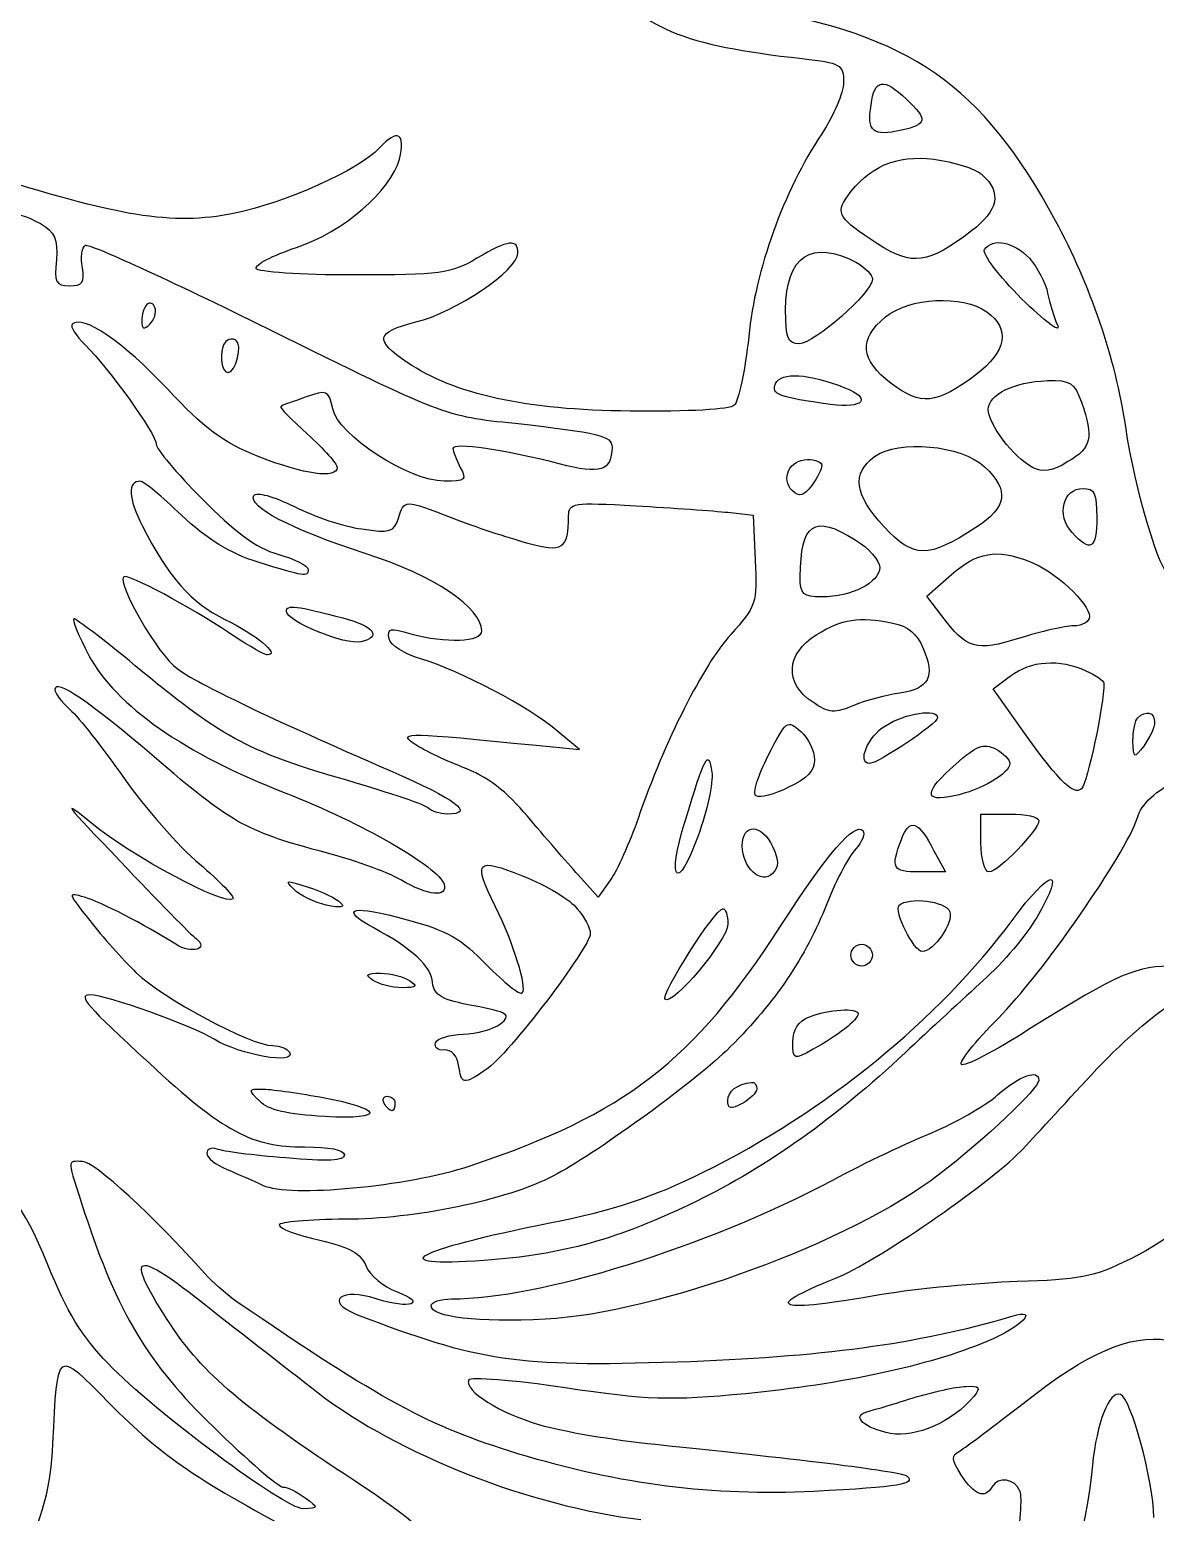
# Model space of a CAD drawing. Extents: x 5 to 315, y 92 to 398.
# Drawn here: x 210.7 to 254.6, y 141.2 to 199 of the extents above; entities that cross this region are included whole.
import ezdxf

# ---------------------------------------------------------------- set-up
doc = ezdxf.new("R2010")
doc.units = 0
doc.layers.get('0').update_dxf_attribs({"linetype": 'CONTINUOUS'})

msp = doc.modelspace()

# ---------------------------------------------------------------- linework, layer by layer
at = {"color": 7}
for points in [[(244.884222, 196.299667), (244.884222, 196.299667)], [(247.847556, 193.336333), (247.847556, 193.336333)], [(242.936889, 189.921444), (242.936889, 189.921444)], [(249.682, 190.090778), (249.682, 190.090778)], [(215.250889, 188.284556), (215.250889, 188.284556)], [(248.016889, 188.002333), (248.016889, 188.002333)], [(218.327111, 186.845222), (218.327111, 186.845222)], [(242.485333, 185.039), (242.485333, 185.039)], [(251.714, 184.474556), (251.714, 184.474556)], [(241.582222, 182.019222), (241.582222, 182.019222)], [(247.932222, 181.962778), (247.932222, 181.962778)], [(237.913333, 180.184778), (238.901111, 180.071889), (238.985778, 178.322111)], [(252.306667, 179.987222), (252.306667, 179.987222)], [(223.632889, 179.535667), (223.632889, 179.535667)], [(242.880444, 179.112333), (242.880444, 179.112333)], [(249.682, 178.265667), (249.682, 178.265667)], [(246.267111, 176.149), (245.674444, 176.911), (246.634, 177.757667)], [(222.899111, 176.064333), (222.899111, 176.064333)], [(244.348, 175.866778), (244.348, 175.866778)], [(249.145778, 172.056778), (248.270889, 173.298556), (248.948222, 173.806556)], [(251.883333, 174.004111), (251.883333, 174.004111)], [(246.097778, 172.169667), (246.097778, 172.169667)], [(254.564444, 172.000333), (254.564444, 172.000333)], [(230.434444, 171.097222), (232.127778, 170.927889), (231.281111, 171.633444)], [(241.3, 170.532778), (241.3, 170.532778)], [(248.92, 170.391667), (248.92, 170.391667)], [(247.791111, 167.287222), (247.791111, 168.416111), (248.92, 168.416111)], [(250.048889, 168.162111), (250.048889, 168.162111)], [(236.756222, 167.569444), (236.756222, 167.569444)], [(239.663111, 167.146111), (239.663111, 167.146111)], [(245.956667, 166.976778), (246.408222, 166.158333), (245.392222, 166.158333)], [(245.956667, 166.976778), (245.956667, 166.976778)], [(233.341333, 165.847889), (232.861556, 165.170556), (232.071333, 166.045444)], [(222.814444, 164.944778), (222.814444, 164.944778)], [(232.043111, 164.719), (232.043111, 164.719)], [(246.577556, 164.606111), (246.577556, 164.606111)], [(249.964222, 164.380333), (249.964222, 164.380333)], [(237.913333, 164.126333), (237.913333, 164.126333)], [(243.557778, 162.912778), (243.557778, 162.912778)], [(225.495556, 161.925), (225.495556, 161.925)], [(242.993333, 160.626778), (242.993333, 160.626778)], [(250.048889, 158.030333), (250.048889, 158.030333)], [(221.996, 157.381222), (221.996, 157.381222)], [(239.042222, 157.691667), (239.042222, 157.691667)], [(224.931111, 157.127222), (224.931111, 157.127222)], [(221.939556, 145.838333), (221.939556, 145.838333)], [(247.508889, 145.697222), (247.508889, 145.697222)]]:
    msp.add_lwpolyline(points, dxfattribs=at)
at = {"color": 1}
for points in [[(232.494667, 201.351444), (234.780667, 198.980778), (236.078889, 198.416333), (240.820222, 197.880111)], [(240.820222, 197.880111), (242.316, 197.710778), (242.428889, 197.654333), (242.428889, 196.948778)], [(242.428889, 196.948778), (242.428889, 196.553667), (242.033778, 195.650556), (241.582222, 194.945)], [(225.100444, 193.957222), (225.354444, 194.973222), (225.044, 195.170778), (224.310222, 194.380556)], [(241.582222, 194.945), (240.086444, 192.715444), (238.985778, 189.639222), (238.731778, 187.042778)], [(224.310222, 194.380556), (223.52, 193.533889), (220.697778, 192.263889), (218.637556, 191.840556)], [(221.092889, 190.514111), (222.899111, 191.106778), (224.79, 192.743667), (225.100444, 193.957222)], [(218.637556, 191.840556), (216.238667, 191.360778), (214.150222, 191.699444), (208.703333, 193.449222)], [(229.728889, 190.288333), (229.728889, 190.852778), (229.362, 190.824556), (228.120222, 190.090778)], [(219.512444, 189.695667), (219.456, 189.836778), (220.161556, 190.203667), (221.092889, 190.514111)], [(225.749556, 187.607222), (227.273556, 187.974111), (229.728889, 189.639222), (229.728889, 190.288333)], [(223.322444, 189.441667), (221.262222, 189.441667), (219.540667, 189.554556), (219.512444, 189.695667)], [(228.120222, 190.090778), (227.160667, 189.498111), (226.680889, 189.441667), (223.322444, 189.441667)], [(225.410889, 186.026778), (224.112667, 186.901667), (224.169111, 187.212111), (225.749556, 187.607222)], [(238.731778, 187.042778), (238.590667, 185.744556), (238.336667, 184.531), (238.167333, 184.361667)], [(234.103333, 184.135889), (230.039333, 184.164111), (227.245333, 184.785), (225.410889, 186.026778)], [(238.167333, 184.361667), (237.998, 184.192333), (236.417556, 184.107667), (234.103333, 184.135889)]]:
    msp.add_open_spline(points, degree=3, dxfattribs=at)
at = {"color": 7}
for points in [[(250.698, 191.558333), (247.819333, 196.864111), (245.053556, 198.783222), (238.788222, 199.855667)], [(243.501333, 196.073889), (243.642444, 197.089889), (243.981111, 197.146333), (244.884222, 196.299667)], [(244.686667, 195.086111), (243.586, 194.832111), (243.332, 195.029667), (243.501333, 196.073889)], [(244.884222, 196.299667), (245.730889, 195.509444), (245.702667, 195.311889), (244.686667, 195.086111)], [(242.57, 192.489667), (243.416667, 193.675), (244.460889, 194.126556), (245.956667, 193.957222)], [(245.956667, 193.957222), (246.718667, 193.844333), (247.593556, 193.590333), (247.847556, 193.336333)], [(247.847556, 193.336333), (248.609556, 192.659), (248.468444, 191.953444), (247.424222, 191.163222)], [(209.296, 190.711667), (209.493556, 191.953444), (209.888667, 192.094556), (211.102222, 191.445444)], [(243.755333, 190.655222), (242.231333, 191.643), (242.118444, 191.840556), (242.57, 192.489667)], [(211.102222, 191.445444), (211.666667, 191.106778), (211.779556, 190.852778), (211.723111, 190.034333)], [(253.435556, 183.515), (253.040444, 186.196111), (252.052667, 189.046556), (250.698, 191.558333)], [(240.171111, 188.087), (240.171111, 190.175444), (241.187111, 190.852778), (242.936889, 189.921444)], [(247.424222, 191.163222), (245.730889, 189.865), (245.11, 189.780333), (243.755333, 190.655222)], [(247.932222, 190.429444), (248.242667, 190.909222), (249.061111, 190.739889), (249.682, 190.090778)], [(212.739111, 189.723889), (212.654444, 190.119), (212.710889, 190.514111), (212.852, 190.598778)], [(212.852, 190.598778), (212.993111, 190.683444), (216.182222, 189.215889), (219.964, 187.353222)], [(249.371556, 188.510333), (248.496667, 189.413444), (247.819333, 190.260111), (247.932222, 190.429444)], [(211.723111, 190.034333), (211.638444, 189.159444), (211.694889, 189.018333), (212.231111, 189.018333)], [(212.231111, 189.018333), (212.739111, 189.018333), (212.823778, 189.131222), (212.739111, 189.723889)], [(242.936889, 189.921444), (243.275556, 189.723889), (243.557778, 189.441667), (243.557778, 189.272333)], [(249.682, 190.090778), (249.992444, 189.723889), (250.331111, 189.131222), (250.387556, 188.736111)], [(243.557778, 189.272333), (243.557778, 188.764333), (241.271778, 186.760556), (240.707333, 186.760556)], [(244.065778, 187.804778), (244.997111, 188.566778), (247.057333, 188.679667), (248.016889, 188.002333)], [(250.387556, 188.736111), (250.472222, 188.341), (250.641556, 187.776556), (250.782667, 187.466111)], [(215.250889, 188.284556), (215.138, 188.171667), (215.053333, 187.889444), (215.053333, 187.635444)], [(215.561333, 188.171667), (215.504889, 188.341), (215.363778, 188.397444), (215.250889, 188.284556)], [(215.363778, 187.522556), (215.533111, 187.691889), (215.646, 187.974111), (215.561333, 188.171667)], [(240.707333, 186.760556), (240.255778, 186.760556), (240.171111, 186.958111), (240.171111, 188.087)], [(248.016889, 188.002333), (248.948222, 187.353222), (248.778889, 186.450111), (247.593556, 185.547)], [(250.782667, 187.466111), (250.895556, 187.155667), (250.274667, 187.635444), (249.371556, 188.510333)], [(212.344, 187.522556), (212.231111, 187.437889), (212.485111, 187.071), (212.852, 186.704111)], [(216.041111, 185.010778), (214.347778, 186.817), (212.739111, 187.917667), (212.344, 187.522556)], [(215.053333, 187.635444), (215.053333, 187.325), (215.138, 187.296778), (215.363778, 187.522556)], [(244.291556, 185.208333), (243.078, 186.139667), (242.993333, 186.929889), (244.065778, 187.804778)], [(218.327111, 186.845222), (218.073111, 186.563), (218.129556, 185.631667), (218.411778, 185.631667)], [(218.722222, 186.901667), (218.609333, 186.958111), (218.44, 186.958111), (218.327111, 186.845222)], [(218.411778, 185.631667), (218.722222, 185.631667), (219.004444, 186.732333), (218.722222, 186.901667)], [(219.964, 187.353222), (226.793778, 183.966556), (226.850222, 183.938333), (229.616, 183.656111)], [(212.852, 186.704111), (213.755111, 185.829222), (215.617778, 183.232778), (215.617778, 182.837667)], [(239.776, 185.208333), (239.973556, 185.659889), (241.102444, 185.603444), (242.485333, 185.039)], [(241.920889, 184.389889), (239.888889, 184.672111), (239.606667, 184.785), (239.776, 185.208333)], [(247.593556, 185.547), (246.041333, 184.389889), (245.448667, 184.333444), (244.291556, 185.208333)], [(248.073333, 184.192333), (248.073333, 184.785), (249.061111, 185.264778), (250.387556, 185.321222)], [(250.387556, 185.321222), (251.290667, 185.349444), (251.431778, 185.236556), (251.714, 184.474556)], [(219.597111, 182.357889), (218.214222, 182.922333), (217.480444, 183.458556), (216.041111, 185.010778)], [(221.431556, 184.672111), (220.951778, 184.502778), (220.500222, 184.361667), (220.472, 184.305222)], [(222.504, 184.220556), (222.334667, 184.954333), (222.278222, 184.982556), (221.431556, 184.672111)], [(242.485333, 185.039), (243.557778, 184.615667), (243.219111, 184.220556), (241.920889, 184.389889)], [(251.714, 184.474556), (252.193778, 183.091667), (252.109111, 182.696556), (251.177778, 182.160333)], [(220.472, 184.305222), (220.415556, 184.277), (220.895333, 183.797222), (221.516222, 183.232778)], [(226.850222, 181.398333), (225.467333, 181.398333), (222.701556, 183.204556), (222.504, 184.220556)], [(249.794889, 181.934556), (249.061111, 182.329667), (248.073333, 183.627889), (248.073333, 184.192333)], [(229.616, 183.656111), (232.889778, 183.289222), (233.397778, 183.176333), (233.397778, 182.724778)], [(255.157111, 177.729444), (254.790222, 177.729444), (253.802444, 181.059667), (253.435556, 183.515)], [(215.617778, 182.837667), (215.617778, 182.668333), (216.408, 181.708778), (217.395778, 180.721)], [(221.516222, 183.232778), (222.165333, 182.640111), (222.673333, 182.075667), (222.673333, 181.934556)], [(231.337556, 182.075667), (229.249111, 182.611889), (227.188889, 182.922333), (227.188889, 182.668333)], [(243.642444, 182.357889), (244.573778, 183.035222), (247.029111, 182.809444), (247.932222, 181.962778)], [(222.673333, 181.934556), (222.673333, 181.483), (221.403333, 181.652333), (219.597111, 182.357889)], [(227.188889, 182.668333), (227.188889, 182.583667), (227.33, 182.245), (227.471111, 181.934556)], [(233.397778, 182.724778), (233.369556, 181.793444), (232.974444, 181.652333), (231.337556, 182.075667)], [(240.425111, 181.031444), (239.973556, 181.483), (240.312222, 182.245), (241.017778, 182.245)], [(241.017778, 182.245), (241.328222, 182.245), (241.582222, 182.132111), (241.582222, 182.019222)], [(244.009333, 179.620333), (242.852222, 180.862111), (242.739333, 181.708778), (243.642444, 182.357889)], [(251.177778, 182.160333), (250.556889, 181.765222), (250.218222, 181.737), (249.794889, 181.934556)], [(227.471111, 181.934556), (227.753333, 181.454778), (227.668667, 181.398333), (226.850222, 181.398333)], [(241.582222, 182.019222), (241.582222, 181.878111), (241.412889, 181.539444), (241.187111, 181.229)], [(247.932222, 181.962778), (248.92, 181.031444), (248.807111, 180.382333), (247.593556, 179.592111)], [(214.996889, 181.398333), (214.488889, 181.398333), (214.517111, 180.749222), (215.081556, 179.648556)], [(216.605556, 180.071889), (215.843556, 180.805667), (215.109778, 181.398333), (214.996889, 181.398333)], [(219.427778, 180.833889), (219.540667, 181.003222), (220.161556, 180.805667), (221.008222, 180.410556)], [(241.187111, 181.229), (240.876667, 180.805667), (240.707333, 180.777444), (240.425111, 181.031444)], [(251.347111, 179.394556), (250.726222, 180.071889), (250.980222, 181.116111), (251.770444, 181.116111)], [(251.770444, 181.116111), (252.222, 181.116111), (252.306667, 180.918556), (252.306667, 179.987222)], [(217.395778, 180.721), (218.637556, 179.451), (219.512444, 178.801889), (220.359111, 178.547889)], [(223.774, 178.576111), (220.838889, 179.535667), (219.173778, 180.410556), (219.427778, 180.833889)], [(225.072222, 179.959), (225.298, 180.692778), (225.269778, 180.692778), (227.188889, 179.959)], [(231.704444, 180.043667), (231.704444, 180.551667), (231.845556, 180.579889), (234.329111, 180.438778)], [(234.329111, 180.438778), (235.740222, 180.354111), (237.377111, 180.241222), (237.913333, 180.184778)], [(219.597111, 178.237444), (218.496444, 178.576111), (217.593333, 179.140556), (216.605556, 180.071889)], [(221.008222, 180.410556), (221.770222, 180.015444), (222.955556, 179.620333), (223.632889, 179.535667)], [(223.632889, 179.535667), (224.733556, 179.366333), (224.902889, 179.422778), (225.072222, 179.959)], [(227.188889, 179.959), (228.035556, 179.620333), (229.333778, 179.197), (230.067556, 178.999444)], [(230.067556, 178.999444), (231.478667, 178.604333), (231.704444, 178.745444), (231.704444, 180.043667)], [(240.735556, 177.673), (240.763778, 179.761444), (241.271778, 180.128333), (242.880444, 179.112333)], [(252.306667, 179.987222), (252.306667, 178.745444), (252.080889, 178.604333), (251.347111, 179.394556)], [(215.081556, 179.648556), (216.069333, 177.673), (217.000667, 176.628778), (218.298889, 176.007889)], [(247.593556, 179.592111), (245.730889, 178.378556), (245.166444, 178.378556), (244.009333, 179.620333)], [(242.880444, 179.112333), (243.416667, 178.801889), (243.84, 178.293889), (243.84, 178.039889)], [(246.634, 177.757667), (247.65, 178.632556), (248.383778, 178.773667), (249.682, 178.265667)], [(221.544444, 177.955222), (221.544444, 177.644778), (221.403333, 177.673), (219.597111, 178.237444)], [(220.359111, 178.547889), (221.008222, 178.378556), (221.544444, 178.096333), (221.544444, 177.955222)], [(228.317778, 175.556333), (228.317778, 176.459444), (226.455111, 177.729444), (223.774, 178.576111)], [(238.985778, 178.322111), (239.070444, 176.628778), (239.014, 176.515889), (238.026222, 175.415222)], [(249.682, 178.265667), (250.641556, 177.927), (252.024444, 176.628778), (252.024444, 176.120778)], [(214.347778, 177.673), (214.065556, 177.419), (215.702444, 174.596778), (216.436222, 174.088778)], [(218.44, 175.499889), (217.000667, 176.459444), (214.488889, 177.814111), (214.347778, 177.673)], [(241.582222, 176.882778), (240.848444, 176.882778), (240.735556, 176.995667), (240.735556, 177.673)], [(243.84, 178.039889), (243.84, 177.447222), (242.739333, 176.882778), (241.582222, 176.882778)], [(220.697778, 176.318333), (220.697778, 176.600556), (221.064667, 176.544111), (222.899111, 176.064333)], [(212.400444, 176.036111), (212.315778, 176.036111), (212.569778, 175.387), (212.993111, 174.596778)], [(214.799333, 174.201667), (213.585778, 175.217667), (212.485111, 176.036111), (212.400444, 176.036111)], [(218.298889, 176.007889), (219.484222, 175.443444), (220.472, 174.625), (219.964, 174.625)], [(223.604667, 175.133), (223.012, 174.991889), (220.697778, 175.923222), (220.697778, 176.318333)], [(222.899111, 176.064333), (224.140889, 175.725667), (224.423111, 175.330556), (223.604667, 175.133)], [(241.384667, 175.415222), (242.372444, 176.036111), (243.021556, 176.120778), (244.348, 175.866778)], [(244.348, 175.866778), (244.940667, 175.753889), (245.307556, 175.443444), (245.533333, 174.879)], [(249.286889, 175.274111), (247.593556, 174.737889), (247.226667, 174.850778), (246.267111, 176.149)], [(252.024444, 176.120778), (252.024444, 175.923222), (251.742222, 175.753889), (251.403556, 175.753889)], [(219.964, 174.625), (219.822889, 174.625), (219.145556, 175.020111), (218.44, 175.499889)], [(224.705333, 175.245889), (224.620667, 175.669222), (224.733556, 175.697444), (225.552, 175.443444)], [(225.975333, 174.455667), (225.298, 174.653222), (224.761778, 174.991889), (224.705333, 175.245889)], [(225.552, 175.443444), (226.906667, 175.076556), (228.317778, 175.133), (228.317778, 175.556333)], [(238.026222, 175.415222), (236.953778, 174.229889), (235.458, 171.266556), (234.413778, 168.246778)], [(241.215333, 172.790556), (240.114667, 173.496111), (240.171111, 174.681444), (241.384667, 175.415222)], [(251.403556, 175.753889), (251.064889, 175.753889), (250.105333, 175.528111), (249.286889, 175.274111)], [(245.533333, 174.879), (246.013111, 173.778333), (245.759111, 173.298556), (244.630222, 173.129222)], [(212.993111, 174.596778), (214.037333, 172.649444), (216.718444, 170.758556), (220.669556, 169.234556)], [(222.729778, 169.827222), (219.230222, 170.843222), (218.073111, 171.464111), (214.799333, 174.201667)], [(216.436222, 174.088778), (217.282889, 173.467889), (220.020444, 172.169667), (224.733556, 170.109444)], [(231.281111, 171.633444), (230.180444, 172.593), (227.471111, 174.004111), (225.975333, 174.455667)], [(248.948222, 173.806556), (249.738444, 174.399222), (250.839111, 174.483889), (251.883333, 174.004111)], [(215.533111, 170.645667), (213.021333, 172.790556), (211.666667, 173.721889), (211.666667, 173.270333)], [(252.588889, 173.524333), (252.588889, 172.649444), (251.939778, 169.629667), (251.714, 169.403889)], [(251.883333, 174.004111), (252.278444, 173.834778), (252.588889, 173.609), (252.588889, 173.524333)], [(211.666667, 173.270333), (211.666667, 173.129222), (211.920667, 172.790556), (212.259333, 172.480111)], [(244.630222, 173.129222), (244.122222, 173.072778), (243.303778, 172.847), (242.824, 172.649444)], [(212.259333, 172.480111), (212.598, 172.197889), (213.529333, 170.984333), (214.347778, 169.827222)], [(242.824, 172.649444), (242.090222, 172.339), (241.864444, 172.339), (241.215333, 172.790556)], [(244.065778, 171.859222), (244.856, 172.367222), (246.097778, 172.536556), (246.097778, 172.169667)], [(253.915333, 172.169667), (254.225778, 172.480111), (254.564444, 172.395444), (254.564444, 172.000333)], [(239.493778, 170.702111), (240.199333, 172.085), (240.227556, 172.113222), (240.763778, 171.633444)], [(243.444889, 170.391667), (242.936889, 170.391667), (243.388444, 171.464111), (244.065778, 171.859222)], [(246.097778, 172.169667), (246.097778, 171.943889), (243.783556, 170.391667), (243.444889, 170.391667)], [(251.714, 169.403889), (251.403556, 169.093444), (250.726222, 169.799), (249.145778, 172.056778)], [(253.717778, 171.266556), (253.717778, 171.661667), (253.802444, 172.085), (253.915333, 172.169667)], [(254.564444, 172.000333), (254.564444, 171.802778), (254.366889, 171.379444), (254.141111, 171.069)], [(225.636667, 171.181889), (225.044, 171.605222), (225.467333, 171.605222), (230.434444, 171.097222)], [(227.555778, 170.250556), (226.822, 170.532778), (225.947111, 170.956111), (225.636667, 171.181889)], [(240.763778, 171.633444), (241.046, 171.379444), (241.3, 170.871444), (241.3, 170.532778)], [(246.803333, 170.363444), (247.621778, 171.097222), (247.904, 171.181889), (248.355556, 170.956111)], [(254.141111, 171.069), (253.746, 170.561), (253.746, 170.561), (253.717778, 171.266556)], [(221.967778, 166.976778), (219.089111, 167.767), (218.524667, 168.077444), (215.533111, 170.645667)], [(236.248222, 168.133889), (237.038444, 170.730333), (237.151333, 170.956111), (237.292444, 170.053)], [(239.014, 169.121667), (238.872889, 169.206333), (239.098667, 169.940111), (239.493778, 170.702111)], [(248.355556, 170.956111), (248.666, 170.786778), (248.92, 170.532778), (248.92, 170.391667)], [(224.733556, 170.109444), (227.33, 168.980556), (228.092, 168.416111), (226.963111, 168.416111)], [(230.095778, 168.331444), (229.305556, 169.291), (228.515333, 169.883667), (227.555778, 170.250556)], [(237.292444, 170.053), (237.348889, 169.629667), (237.094889, 168.500778), (236.756222, 167.569444)], [(241.3, 170.532778), (241.3, 170.109444), (240.989556, 169.770778), (240.284, 169.460333)], [(246.746889, 169.121667), (245.533333, 168.867667), (245.561556, 169.262778), (246.803333, 170.363444)], [(248.92, 170.391667), (248.92, 169.996556), (247.791111, 169.347444), (246.746889, 169.121667)], [(214.347778, 169.827222), (215.166222, 168.670111), (216.492667, 167.146111), (217.311111, 166.468778)], [(226.201111, 168.670111), (226.031778, 168.811222), (224.479556, 169.319222), (222.729778, 169.827222)], [(240.284, 169.460333), (239.747778, 169.178111), (239.155111, 169.037), (239.014, 169.121667)], [(253.887111, 168.246778), (254.056444, 168.839444), (254.564444, 169.291), (255.636889, 169.855444)], [(213.106, 168.049222), (211.836, 169.093444), (212.061778, 168.811222), (214.206667, 166.581667)], [(220.669556, 169.234556), (223.632889, 168.077444), (226.624444, 166.355889), (226.850222, 165.678556)], [(226.963111, 168.416111), (226.680889, 168.416111), (226.342222, 168.529), (226.201111, 168.670111)], [(232.071333, 166.045444), (231.648, 166.525222), (230.744889, 167.569444), (230.095778, 168.331444)], [(248.92, 168.416111), (249.540889, 168.416111), (250.048889, 168.303222), (250.048889, 168.162111)], [(218.609333, 165.114111), (218.298889, 164.803667), (214.658222, 166.779222), (213.106, 168.049222)], [(234.413778, 168.246778), (234.075111, 167.287222), (233.595333, 166.214778), (233.341333, 165.847889)], [(236.756222, 167.569444), (235.937778, 165.311667), (235.514444, 165.791444), (236.248222, 168.133889)], [(238.477778, 167.174333), (238.477778, 168.077444), (239.239778, 168.049222), (239.663111, 167.146111)], [(239.973556, 164.041667), (241.808, 166.892111), (242.852222, 168.105667), (243.190889, 167.767)], [(243.190889, 167.767), (243.275556, 167.654111), (243.162667, 167.343667), (242.908667, 167.061444)], [(244.686667, 167.428333), (244.997111, 168.275), (245.364, 168.162111), (245.956667, 166.976778)], [(250.048889, 168.162111), (250.048889, 167.795222), (248.468444, 166.158333), (248.101556, 166.158333)], [(248.468444, 160.457444), (250.161778, 162.150778), (253.435556, 166.863889), (253.887111, 168.246778)], [(239.663111, 166.101889), (239.211556, 165.650333), (238.477778, 166.327667), (238.477778, 167.174333)], [(239.663111, 167.146111), (239.917111, 166.609889), (239.917111, 166.355889), (239.663111, 166.101889)], [(245.392222, 166.158333), (244.319778, 166.158333), (244.263333, 166.299444), (244.686667, 167.428333)], [(248.101556, 166.158333), (247.932222, 166.158333), (247.791111, 166.666333), (247.791111, 167.287222)], [(214.206667, 166.581667), (215.674222, 165.029444), (217.000667, 163.674778), (217.17, 163.561889)], [(225.156889, 165.847889), (224.648889, 166.158333), (223.209556, 166.666333), (221.967778, 166.976778)], [(228.854, 164.803667), (227.950889, 166.581667), (228.092, 166.751), (229.926444, 165.989)], [(242.908667, 167.061444), (242.626444, 166.779222), (242.090222, 165.735), (241.695111, 164.719)], [(217.311111, 166.468778), (218.101333, 165.791444), (218.694, 165.170556), (218.609333, 165.114111)], [(229.926444, 165.989), (230.829556, 165.650333), (231.789111, 165.057667), (232.043111, 164.719)], [(249.004667, 164.267444), (250.528667, 166.327667), (251.149556, 166.412333), (249.964222, 164.380333)], [(220.98, 165.481), (220.613111, 165.847889), (220.669556, 165.847889), (221.544444, 165.565667)], [(222.25, 164.860111), (221.798444, 164.973), (221.205778, 165.255222), (220.98, 165.481)], [(221.544444, 165.565667), (222.080667, 165.396333), (222.673333, 165.114111), (222.814444, 164.944778)], [(226.850222, 165.678556), (226.991333, 165.142333), (226.229333, 165.227), (225.156889, 165.847889)], [(212.823778, 165.170556), (212.146444, 165.368111), (212.146444, 165.368111), (213.021333, 164.267444)], [(216.379778, 163.336111), (215.138, 164.126333), (213.472889, 164.973), (212.823778, 165.170556)], [(222.814444, 164.944778), (223.012, 164.775444), (222.814444, 164.747222), (222.25, 164.860111)], [(224.084444, 163.985222), (222.701556, 164.747222), (223.266, 164.888333), (225.410889, 164.295667)], [(245.505111, 163.053889), (245.166444, 163.053889), (244.376222, 164.634333), (244.602, 164.860111)], [(244.602, 164.860111), (244.968889, 165.198778), (246.408222, 165.029444), (246.577556, 164.606111)], [(213.021333, 164.267444), (213.501111, 163.646556), (214.319556, 162.743444), (214.827556, 162.235444)], [(225.410889, 164.295667), (226.963111, 163.872333), (227.527556, 163.561889), (228.515333, 162.517667)], [(229.898222, 161.445222), (230.095778, 161.642778), (229.559556, 163.364333), (228.854, 164.803667)], [(232.043111, 164.719), (232.325333, 164.408556), (232.551111, 163.957), (232.551111, 163.759444)], [(235.458, 161.191222), (235.288667, 161.360556), (237.405333, 164.719), (237.715778, 164.719)], [(236.953778, 154.446111), (241.751556, 156.816778), (246.126, 160.401), (249.004667, 164.267444)], [(237.715778, 164.719), (237.828667, 164.747222), (237.913333, 164.465), (237.913333, 164.126333)], [(241.695111, 164.719), (240.848444, 162.658778), (239.634889, 160.909), (237.856889, 159.187444)], [(246.577556, 164.606111), (246.718667, 164.182778), (245.956667, 163.053889), (245.505111, 163.053889)], [(249.964222, 164.380333), (249.569111, 163.703), (248.637778, 162.602333), (247.875778, 161.925)], [(226.398667, 161.840333), (226.314, 162.517667), (225.636667, 163.138556), (224.084444, 163.985222)], [(227.866222, 154.700111), (233.934, 156.732111), (236.558667, 158.764111), (239.973556, 164.041667)], [(232.551111, 163.759444), (232.551111, 163.223222), (229.333778, 158.989889), (228.487111, 158.453667)], [(237.913333, 164.126333), (237.913333, 163.477222), (235.740222, 160.909), (235.458, 161.191222)], [(217.17, 163.561889), (217.706222, 163.166778), (217.000667, 162.941), (216.379778, 163.336111)], [(242.711111, 162.912778), (242.711111, 163.138556), (242.908667, 163.336111), (243.134444, 163.336111)], [(243.134444, 163.336111), (243.360222, 163.336111), (243.557778, 163.138556), (243.557778, 162.912778)], [(228.515333, 162.517667), (229.192667, 161.840333), (229.813556, 161.332333), (229.898222, 161.445222)], [(243.134444, 162.489444), (242.908667, 162.489444), (242.711111, 162.687), (242.711111, 162.912778)], [(243.557778, 162.912778), (243.557778, 162.687), (243.360222, 162.489444), (243.134444, 162.489444)], [(214.827556, 162.235444), (215.843556, 161.247667), (219.314889, 159.385), (220.161556, 159.385)], [(224.084444, 161.925), (223.745778, 162.150778), (223.802222, 162.207222), (224.366667, 162.207222)], [(225.213333, 161.642778), (224.818222, 161.642778), (224.310222, 161.783889), (224.084444, 161.925)], [(224.366667, 162.207222), (224.761778, 162.207222), (225.269778, 162.066111), (225.495556, 161.925)], [(225.495556, 161.925), (225.834222, 161.699222), (225.777778, 161.642778), (225.213333, 161.642778)], [(247.875778, 161.925), (247.142, 161.247667), (245.759111, 159.977667), (244.827778, 159.102778)], [(255.411111, 162.489444), (253.802444, 162.489444), (253.238, 162.235444), (249.682, 160.034111)], [(213.021333, 161.360556), (212.541556, 161.360556), (212.908444, 160.937222), (215.335556, 158.707667)], [(217.875556, 159.639), (216.972444, 160.175222), (213.698667, 161.360556), (213.021333, 161.360556)], [(228.007333, 160.937222), (226.765556, 161.163), (226.455111, 161.332333), (226.398667, 161.840333)], [(262.156222, 161.501667), (259.898444, 156.308778), (256.906889, 152.668111), (253.604889, 151.059444)], [(229.051556, 160.231667), (229.474889, 160.598556), (229.362, 160.683222), (228.007333, 160.937222)], [(241.102444, 160.513889), (241.836222, 160.796111), (242.993333, 160.880778), (242.993333, 160.626778)], [(252.109111, 158.256111), (253.153333, 159.413222), (254.620889, 160.683222), (255.326444, 161.078333)], [(227.584, 159.836556), (228.120222, 159.836556), (228.769333, 160.034111), (229.051556, 160.231667)], [(240.453333, 159.526111), (240.453333, 160.005889), (240.650889, 160.344556), (241.102444, 160.513889)], [(242.993333, 160.626778), (242.993333, 160.372778), (242.203111, 159.780111), (241.243556, 159.243889)], [(247.029111, 158.651222), (246.916222, 158.735889), (247.565333, 159.554333), (248.468444, 160.457444)], [(220.810667, 159.131), (221.121111, 158.623), (218.863333, 159.018111), (217.875556, 159.639)], [(226.511556, 159.497889), (226.568, 159.667222), (227.076, 159.808333), (227.584, 159.836556)], [(249.682, 160.034111), (248.327333, 159.159222), (247.113778, 158.538333), (247.029111, 158.651222)], [(220.161556, 159.385), (220.443778, 159.385), (220.726, 159.272111), (220.810667, 159.131)], [(226.850222, 159.215667), (226.596222, 159.187444), (226.455111, 159.328556), (226.511556, 159.497889)], [(227.414667, 158.623), (227.358222, 158.989889), (227.132444, 159.243889), (226.850222, 159.215667)], [(237.856889, 159.187444), (236.474, 157.861), (232.607556, 155.067), (231.111778, 154.305)], [(244.827778, 159.102778), (242.118444, 156.562778), (239.465556, 154.671889), (236.699778, 153.317222)], [(241.243556, 159.243889), (240.481556, 158.820556), (240.453333, 158.820556), (240.453333, 159.526111)], [(215.335556, 158.707667), (218.270667, 155.998333), (219.343111, 155.433889), (221.403333, 155.433889)], [(228.487111, 158.453667), (227.584, 157.832778), (227.527556, 157.861), (227.414667, 158.623)], [(248.440222, 157.465889), (249.315111, 158.227889), (250.048889, 158.481889), (250.048889, 158.030333)], [(237.913333, 157.240111), (237.913333, 157.607), (238.280222, 157.889222), (238.844667, 157.945667)], [(238.844667, 157.945667), (238.957556, 157.973889), (239.042222, 157.861), (239.042222, 157.691667)], [(250.048889, 158.030333), (250.048889, 157.719889), (247.960444, 155.744333), (246.126, 154.333222)], [(249.343333, 155.264556), (249.794889, 155.744333), (251.036667, 157.099), (252.109111, 158.256111)], [(219.653556, 157.211889), (219.202, 157.663444), (219.202, 157.691667), (219.738222, 157.691667)], [(219.738222, 157.691667), (220.048667, 157.691667), (221.064667, 157.550556), (221.996, 157.381222)], [(221.996, 157.381222), (224.507778, 156.929667), (224.620667, 156.478111), (222.193556, 156.619222)], [(224.507778, 157.127222), (224.423111, 157.296556), (224.479556, 157.409444), (224.620667, 157.409444)], [(224.620667, 157.409444), (224.79, 157.409444), (224.931111, 157.296556), (224.931111, 157.127222)], [(239.042222, 157.691667), (239.042222, 157.550556), (238.788222, 157.296556), (238.477778, 157.127222)], [(245.900222, 155.998333), (246.775111, 156.365222), (247.932222, 157.014333), (248.440222, 157.465889)], [(222.193556, 156.619222), (220.726, 156.703889), (219.992222, 156.873222), (219.653556, 157.211889)], [(224.818222, 156.845), (224.733556, 156.845), (224.592444, 156.986111), (224.507778, 157.127222)], [(224.931111, 157.127222), (224.931111, 156.986111), (224.874667, 156.845), (224.818222, 156.845)], [(238.477778, 157.127222), (238.026222, 156.901444), (237.913333, 156.901444), (237.913333, 157.240111)], [(242.005556, 154.135667), (243.247333, 154.813), (244.997111, 155.631444), (245.900222, 155.998333)], [(212.739111, 154.869444), (212.118222, 154.869444), (212.118222, 155.038778), (212.823778, 152.865667)], [(217.988444, 155.349222), (217.762667, 155.433889), (217.593333, 155.349222), (217.593333, 155.179889)], [(217.593333, 155.179889), (217.593333, 155.010556), (217.932, 154.728333), (218.383556, 154.559)], [(220.669556, 155.010556), (219.399556, 155.095222), (218.186, 155.264556), (217.988444, 155.349222)], [(222.955556, 155.123444), (222.955556, 154.897667), (222.306444, 154.841222), (220.669556, 155.010556)], [(221.403333, 155.433889), (222.362889, 155.433889), (222.955556, 155.321), (222.955556, 155.123444)], [(242.090222, 150.297444), (243.698889, 150.946556), (247.988667, 153.909889), (249.343333, 155.264556)], [(217.508667, 150.495), (215.561333, 152.696333), (213.190667, 154.869444), (212.739111, 154.869444)], [(218.383556, 154.559), (218.806889, 154.361444), (219.427778, 154.107444), (219.766444, 153.938111)], [(219.766444, 153.938111), (220.838889, 153.458333), (225.382667, 153.881667), (227.866222, 154.700111)], [(230.970667, 152.470556), (233.510667, 152.978556), (234.95, 153.458333), (236.953778, 154.446111)], [(211.384444, 150.833667), (210.396667, 153.289), (209.606444, 154.220333), (209.154889, 153.514778)], [(231.111778, 154.305), (229.277333, 153.345444), (225.693111, 152.611667), (222.983778, 152.611667)], [(227.132444, 149.507222), (230.575556, 149.507222), (237.038444, 151.511), (242.005556, 154.135667)], [(246.126, 154.333222), (242.767556, 151.736778), (235.175778, 148.942778), (230.801333, 148.717)], [(236.699778, 153.317222), (233.595333, 151.821444), (231.506889, 151.228778), (228.402444, 151.003)], [(212.823778, 152.865667), (214.093778, 148.999222), (215.307333, 146.967222), (217.847333, 144.511889)], [(222.983778, 152.611667), (221.572667, 152.611667), (220.415556, 152.498778), (220.415556, 152.385889)], [(220.415556, 152.385889), (220.415556, 152.244778), (221.121111, 151.990778), (221.996, 151.793222)], [(228.402444, 151.003), (224.394889, 150.720778), (225.608444, 151.398111), (230.970667, 152.470556)], [(216.182222, 148.491222), (214.376, 151.257), (214.686444, 151.511), (217.311111, 149.450778)], [(221.996, 151.793222), (223.181333, 151.511), (223.604667, 151.285222), (223.802222, 150.777222)], [(253.604889, 151.059444), (252.193778, 150.353889), (251.572889, 150.241), (249.202222, 150.184556)], [(213.726889, 146.995444), (212.739111, 148.011444), (212.118222, 149.027444), (211.384444, 150.833667)], [(218.722222, 149.422556), (218.327111, 149.704778), (217.790889, 150.184556), (217.508667, 150.495)], [(223.802222, 150.777222), (223.943333, 150.438556), (224.479556, 149.987), (224.987556, 149.789444)], [(224.197333, 149.507222), (222.870889, 149.958778), (222.137111, 149.422556), (223.407111, 148.914556)], [(224.987556, 149.789444), (226.229333, 149.337889), (225.523778, 149.083889), (224.197333, 149.507222)], [(243.924667, 149.676556), (239.776, 148.942778), (239.183333, 149.140333), (242.090222, 150.297444)], [(249.202222, 150.184556), (247.678222, 150.128111), (245.307556, 149.902333), (243.924667, 149.676556)], [(217.311111, 149.450778), (218.552889, 148.463), (220.641333, 146.854333), (221.939556, 145.838333)], [(229.728889, 143.467667), (226.229333, 144.540111), (224.423111, 145.527889), (218.722222, 149.422556)], [(226.342222, 149.225), (226.342222, 149.394333), (226.709111, 149.507222), (227.132444, 149.507222)], [(230.801333, 148.717), (228.176667, 148.575889), (226.342222, 148.801667), (226.342222, 149.225)], [(223.407111, 148.914556), (228.233111, 147.051889), (229.672444, 146.854333), (235.937778, 147.051889)], [(235.937778, 147.051889), (241.582222, 147.249444), (245.222889, 147.729222), (249.004667, 148.829889)], [(249.004667, 148.829889), (250.105333, 149.168556), (249.371556, 148.406556), (248.016889, 147.842111)], [(223.378889, 142.395222), (219.060889, 145.217444), (217.395778, 146.628556), (216.182222, 148.491222)], [(249.484444, 145.471444), (251.968, 147.418778), (253.576667, 148.124333), (255.072444, 147.898556)], [(211.582, 143.862778), (211.779556, 147.616333), (211.694889, 147.559889), (213.783333, 145.443222)], [(248.016889, 147.842111), (245.730889, 146.882556), (242.372444, 146.177), (238.618889, 145.810111)], [(221.346889, 141.322778), (220.641333, 141.322778), (215.646, 145.019889), (213.726889, 146.995444)], [(227.809778, 146.346333), (227.612222, 145.923), (229.023333, 145.048111), (230.575556, 144.596556)], [(231.563333, 146.035889), (229.559556, 146.346333), (227.838, 146.459222), (227.809778, 146.346333)], [(221.939556, 145.838333), (225.044, 143.439444), (230.236889, 141.407444), (234.526667, 140.899444)], [(238.618889, 145.810111), (235.655556, 145.527889), (234.780667, 145.556111), (231.563333, 146.035889)], [(245.11, 145.640778), (245.900222, 145.866556), (246.831556, 146.092333), (247.198444, 146.092333)], [(247.198444, 146.092333), (247.762889, 146.120556), (247.791111, 146.064111), (247.508889, 145.697222)], [(253.238, 145.781889), (252.786444, 145.923), (252.306667, 144.681222), (252.137333, 143.016111)], [(254.536222, 140.984111), (254.508, 142.451667), (253.633111, 145.640778), (253.238, 145.781889)], [(213.783333, 145.443222), (215.843556, 143.354778), (217.254667, 142.395222), (221.657333, 140.081)], [(243.332, 145.104556), (243.529556, 145.161), (244.348, 145.386778), (245.11, 145.640778)], [(247.508889, 145.697222), (246.690444, 144.709444), (245.251111, 144.088556), (244.263333, 144.257889)], [(246.972667, 143.580556), (247.198444, 143.721667), (248.327333, 144.568333), (249.484444, 145.471444)], [(230.575556, 144.596556), (231.422222, 144.342556), (233.454222, 144.003889), (235.091111, 143.834556)], [(244.263333, 144.257889), (243.247333, 144.455444), (242.711111, 144.935222), (243.332, 145.104556)], [(217.847333, 144.511889), (219.173778, 143.213667), (220.387333, 142.169444), (220.556667, 142.169444)], [(210.227333, 138.811), (211.271556, 141.238111), (211.497333, 142.113), (211.582, 143.862778)], [(241.271778, 142.000111), (237.292444, 141.802556), (233.764667, 142.254111), (229.728889, 143.467667)], [(235.091111, 143.834556), (240.933111, 143.241889), (244.771333, 142.762111), (244.912444, 142.592778)], [(247.029111, 142.621), (246.634, 143.270111), (246.605778, 143.383), (246.972667, 143.580556)], [(252.137333, 143.016111), (251.911556, 140.504333), (250.980222, 137.343444), (250.274667, 136.609667)], [(227.358222, 138.867444), (226.455111, 140.165667), (225.608444, 140.927667), (223.378889, 142.395222)], [(244.912444, 142.592778), (245.251111, 142.282333), (244.658444, 142.169444), (241.271778, 142.000111)], [(248.214444, 142.169444), (247.932222, 141.689667), (247.537111, 141.859), (247.029111, 142.621)], [(249.315111, 142.000111), (249.117556, 142.508111), (248.468444, 142.592778), (248.214444, 142.169444)], [(220.556667, 142.169444), (220.726, 142.169444), (221.121111, 141.971889), (221.431556, 141.746111)], [(221.431556, 141.746111), (221.967778, 141.351), (221.967778, 141.351), (221.346889, 141.322778)], [(249.145778, 139.657667), (249.343333, 140.701889), (249.399778, 141.774333), (249.315111, 142.000111)]]:
    msp.add_open_spline(points, degree=3, dxfattribs=at)

doc.saveas('drawing.dxf')
